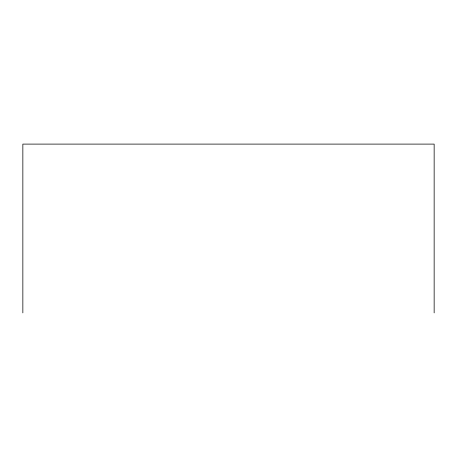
<?xml version="1.0" encoding="UTF-8"?>
<svg xmlns="http://www.w3.org/2000/svg" width="457" height="457" viewBox="0 0 457 457"><rect width="100%" height="100%" fill="white"/><g stroke="black" fill="none" stroke-linecap="round" stroke-linejoin="round"><path stroke-width="0.69" d="M434.15 312.896L434.15 144.104L22.85 144.104L22.85 312.896"/></g></svg>
